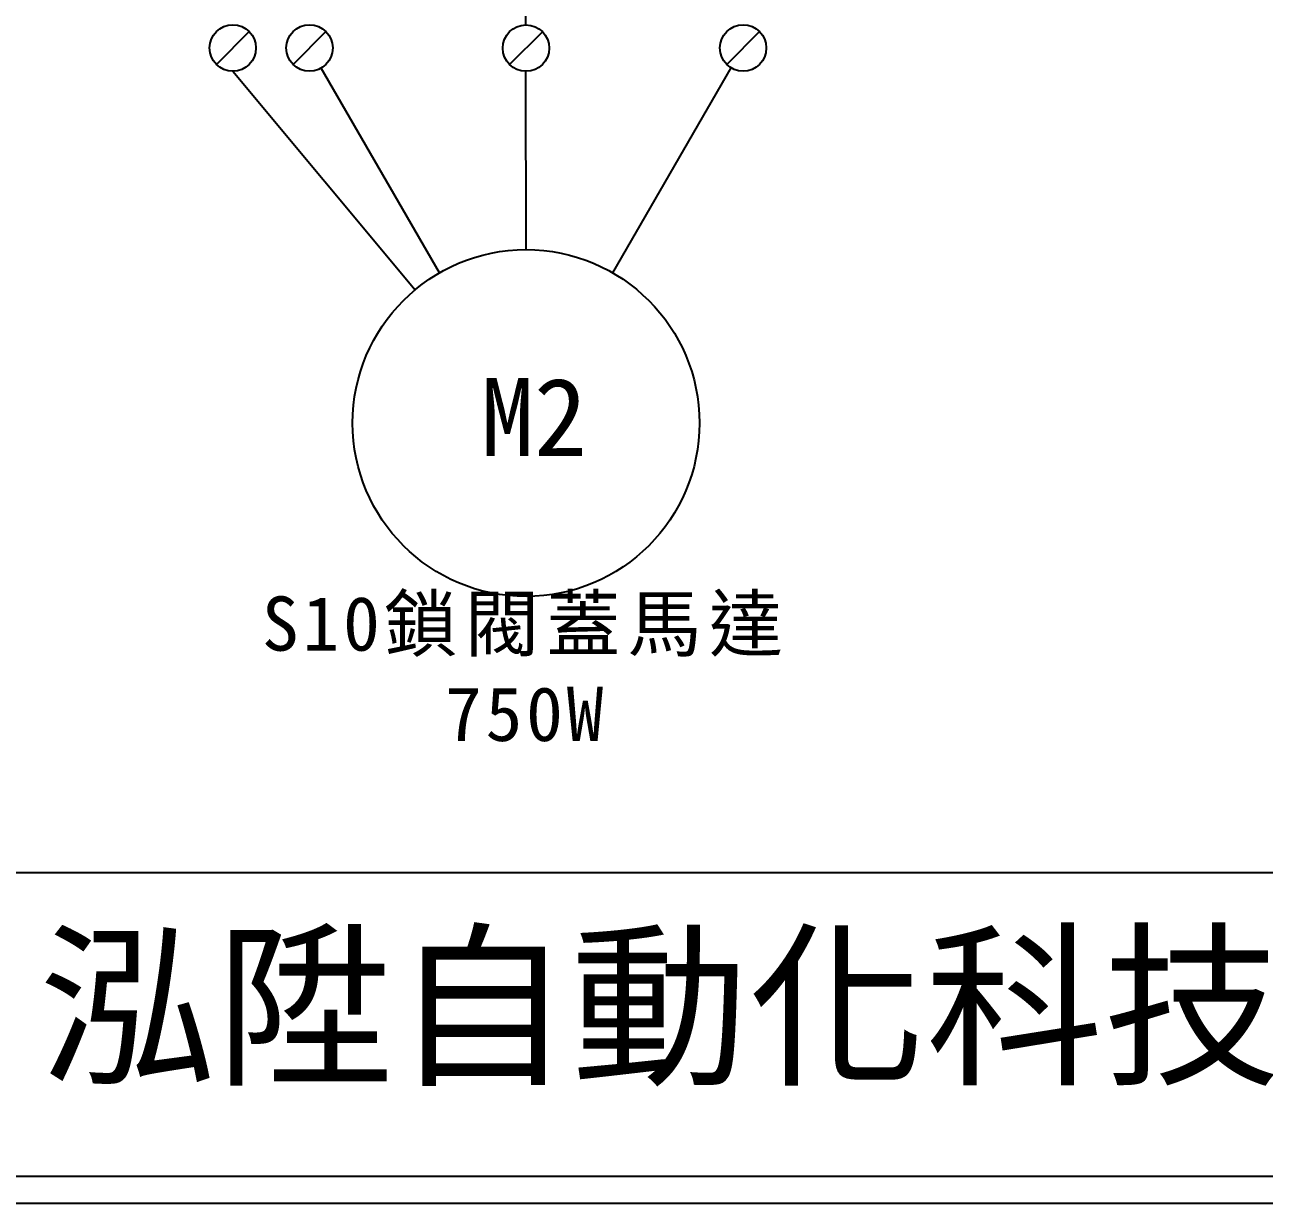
# Model space of a CAD drawing. Extents: x 10 to 297, y 3 to 207.
# Drawn here: x 48 to 105.1, y 3 to 57.4 of the extents above; entities that cross this region are included whole.
import ezdxf

# ---------------------------------------------------------------- set-up
doc = ezdxf.new("R2010")
doc.units = 0
doc.layers.get('0').update_dxf_attribs({"linetype": 'CONTINUOUS'})
doc.layers.add('圖框層', color=7, linetype='CONTINUOUS')
doc.layers.add('標尺寸層', color=3, linetype='CONTINUOUS')
doc.styles.add('STSL', font='KAIU.TTF')
doc.styles.add('標楷體', font='KAIU.TTF')

msp = doc.modelspace()

# ---------------------------------------------------------------- linework, layer by layer
for p, q in [((58.314, 57.047), (56.8, 55.532)), ((61.855, 57.047), (60.34, 55.532)), ((71.84, 57.043), (70.326, 55.529)), ((81.855, 57.047), (80.34, 55.532)), ((67.086, 45.917), (61.633, 55.362)), ((75.086, 45.917), (80.545, 55.372))]:
    msp.add_line(p, q)
for centre, radius in [((57.557, 56.29), 1.071), ((61.098, 56.29), 1.071), ((71.083, 56.286), 1.071), ((81.098, 56.29), 1.071), ((71.086, 38.989), 8)]:
    msp.add_circle(centre, radius)
at = {"layer": '圖框層', "color": 7}
for p, q in [((11.25, 18.25), (295.75, 18.25)), ((11.25, 4.25), (295.75, 4.25)), ((10, 3), (297, 3))]:
    msp.add_line(p, q, dxfattribs=at)
at = {"layer": '標尺寸層', "color": 7}
for p, q in [((71.083, 57.357), (71.081, 62.183)), ((57.557, 55.219), (65.964, 45.134)), ((71.086, 46.989), (71.083, 55.215))]:
    msp.add_line(p, q, dxfattribs=at)

# ---------------------------------------------------------------- texts
at = {"color": 0, "insert": (71.086, 30.989), "char_height": 2.5, "width": 24.14544, "attachment_point": 2, "style": '標楷體'}
msp.add_mtext('{\\T1.1;S10鎖閥蓋馬達\\P750W}', dxfattribs=at)
at = {"layer": '圖框層', "color": 4, "style": 'STSL'}
for s, height, p in [('M2', 3.6, (69.002, 37.466)), ('泓陞自動化科技有限公司', 6, (48.604, 9.076))]:
    msp.add_text(s, height=height, dxfattribs=at).set_placement(p)

doc.saveas('drawing.dxf')
